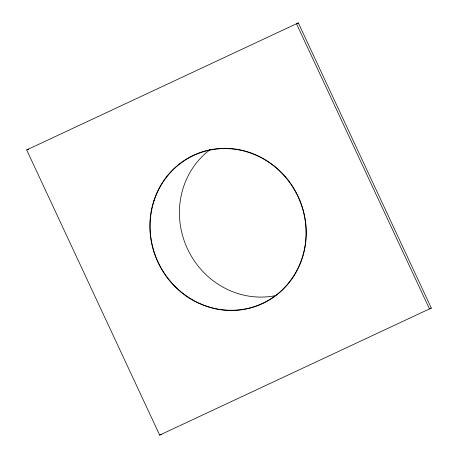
<?xml version="1.0" encoding="UTF-8"?>
<svg xmlns="http://www.w3.org/2000/svg" width="458" height="458" viewBox="0 0 458 458"><rect width="100%" height="100%" fill="white"/><g stroke="black" fill="none" stroke-linecap="round" stroke-linejoin="round"><path stroke-width="0.69" d="M26.69 149.938L298.335 22.9L431.31 308.062L159.665 435.1L26.69 149.938L28.539 149.102M298.335 22.9L296.492 23.736L429.461 308.898L431.31 308.062M159.665 435.1L161.508 434.264M275.601 295.616A81.805 77.442 65.6 0 1 186.864 247.475A81.805 77.442 65.6 0 1 210.434 149.388M154.025 200.192A81.805 77.442 65.6 0 0 243.318 309.528A81.805 77.442 65.6 0 0 286.885 178.534A81.805 77.442 65.6 0 0 154.025 200.192M154.249 200.278A81.564 77.213 65.6 0 0 243.272 309.293A81.564 77.213 65.6 0 0 286.714 178.683A81.564 77.213 65.6 0 0 154.249 200.278"/></g></svg>
